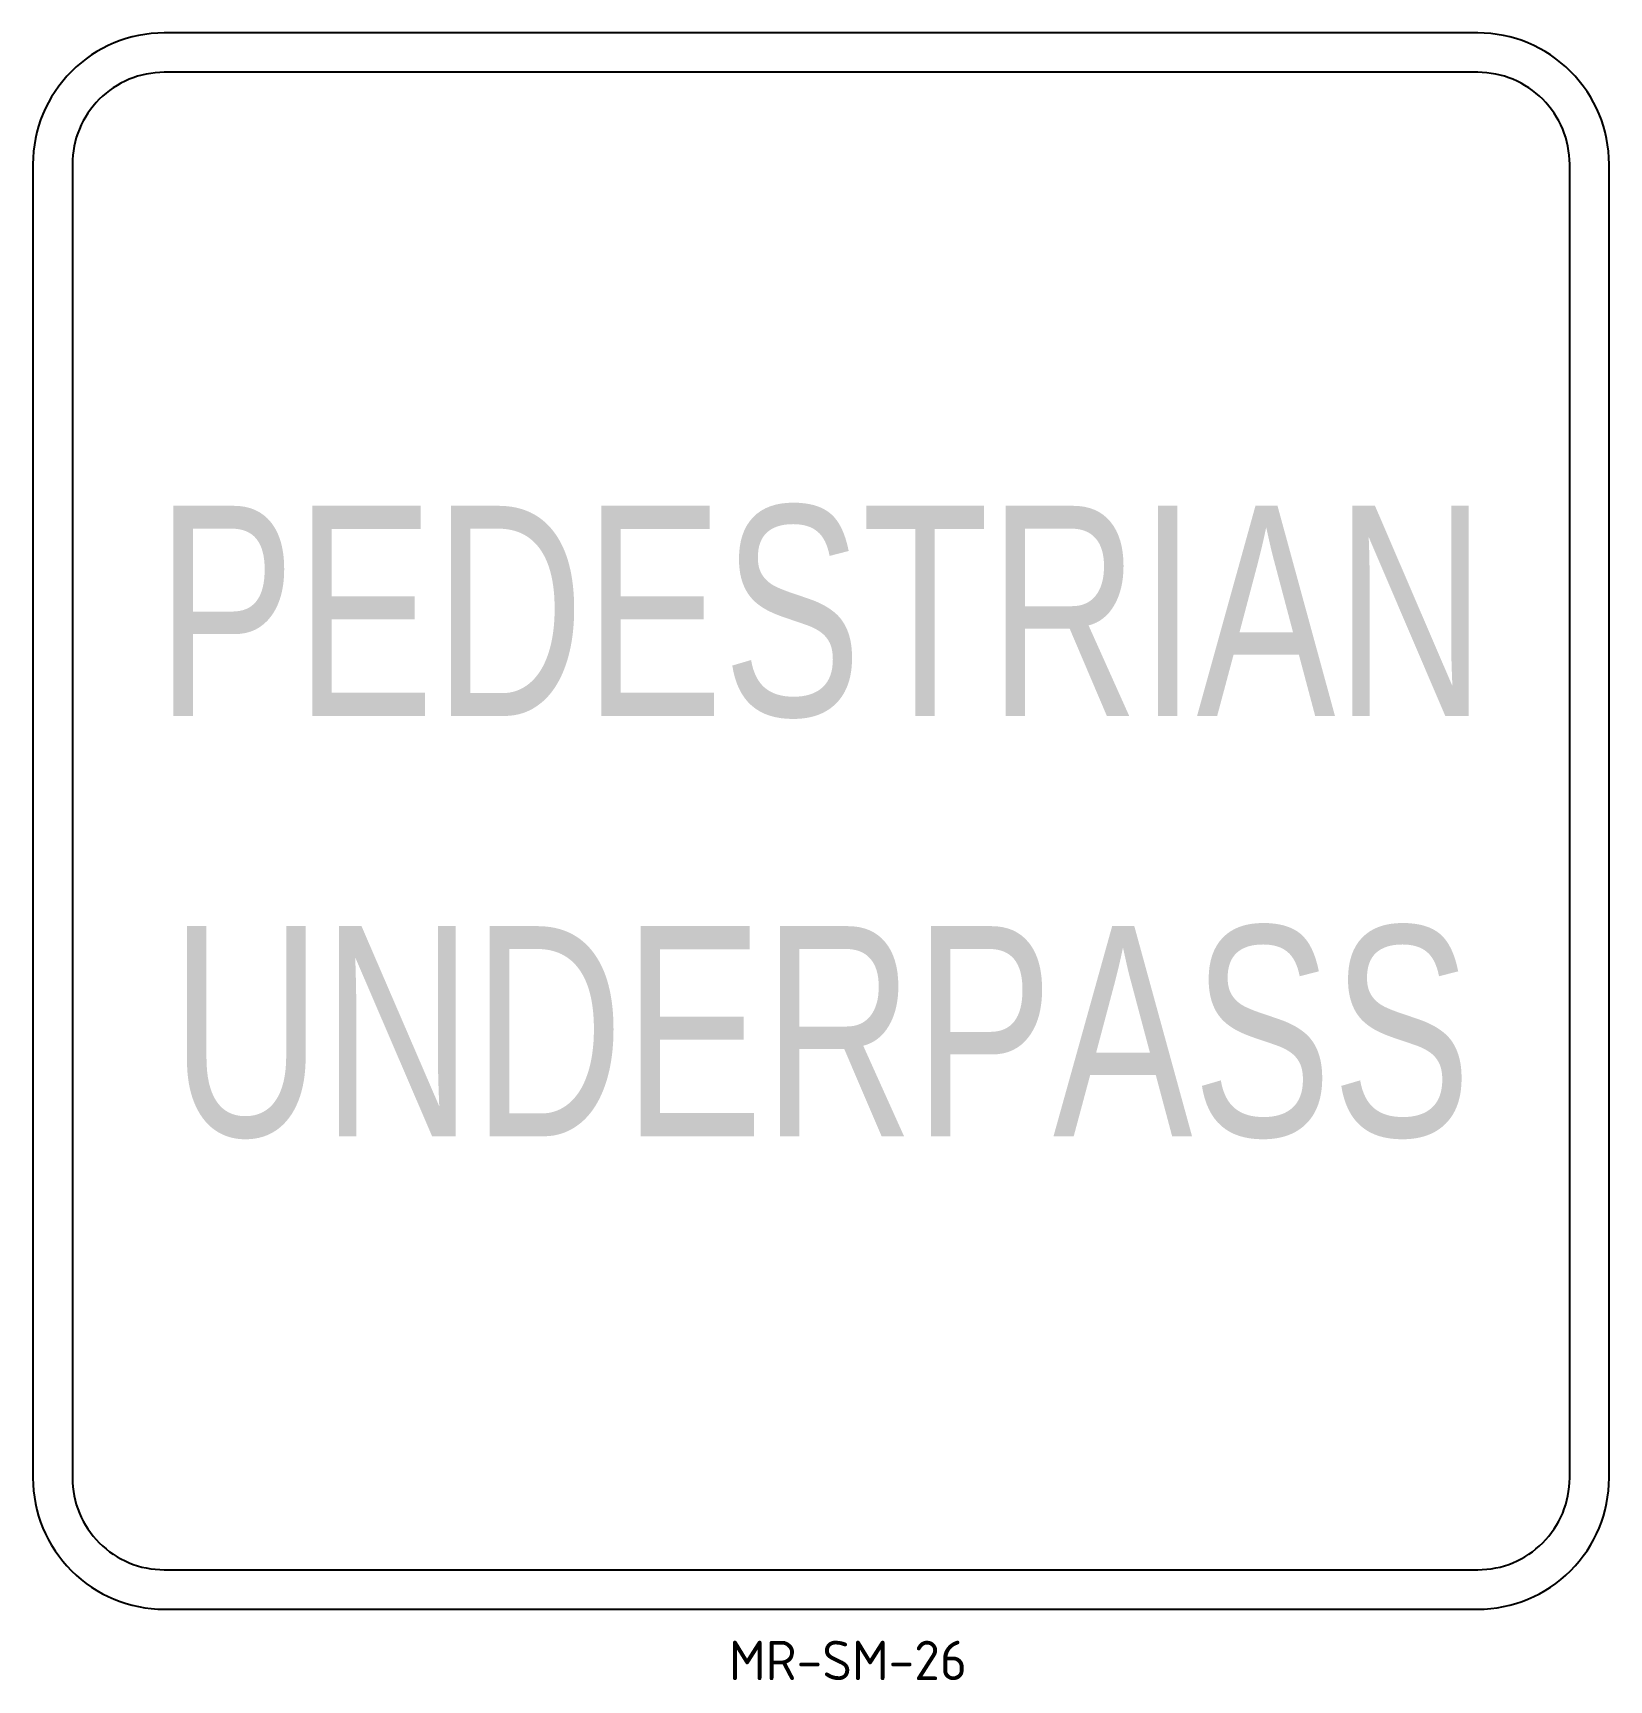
# Model space of a CAD drawing. Extents: x 136 to 256, y 139 to 264.
import ezdxf
from ezdxf.enums import TextEntityAlignment as Align

# ---------------------------------------------------------------- set-up
doc = ezdxf.new("R2010")
doc.units = 0
doc.layers.add('T25', color=1, linetype='CONTINUOUS')
doc.styles.add('CSERIES', font='Cseries.shx')
doc.styles.add('ISO', font='iso3098b.shx')

msp = doc.modelspace()

# ---------------------------------------------------------------- linework, layer by layer
at = {"layer": 'T25', "color": 3}
for points in [[(146.14, 144.01), (246.14, 144.01, 0.414214), (256.14, 154.01), (256.14, 254.01, 0.414214), (246.14, 264.01), (146.14, 264.01, 0.414214), (136.14, 254.01), (136.14, 154.01, 0.414214)], [(146.14, 147.01), (246.14, 147.01, 0.414214), (253.14, 154.01), (253.14, 254.01, 0.414214), (246.14, 261.01), (146.14, 261.01, 0.414214), (139.14, 254.01), (139.14, 154.01, 0.414214)]]:
    msp.add_lwpolyline(points, format="xyb", close=True, dxfattribs=at)

# ---------------------------------------------------------------- texts
at = {"layer": 'T25', "linetype": 'Continuous', "style": 'CSERIES'}
for s, width, p, p2 in [('PEDESTRIAN', 0.879694, (145.54, 212.01), (246.74, 212.01)), ('UNDERPASS', 0.887793, (146.64, 180.01), (245.64, 180.01))]:
    msp.add_text(s, height=16, dxfattribs=dict(at, width=width)).set_placement(p, p2, align=Align.FIT)
at = {"layer": 'T25', "color": 3, "style": 'ISO'}
msp.add_text('MR-SM-26', height=3, dxfattribs=at).set_placement((189.13, 138.61))

doc.saveas('drawing.dxf')
